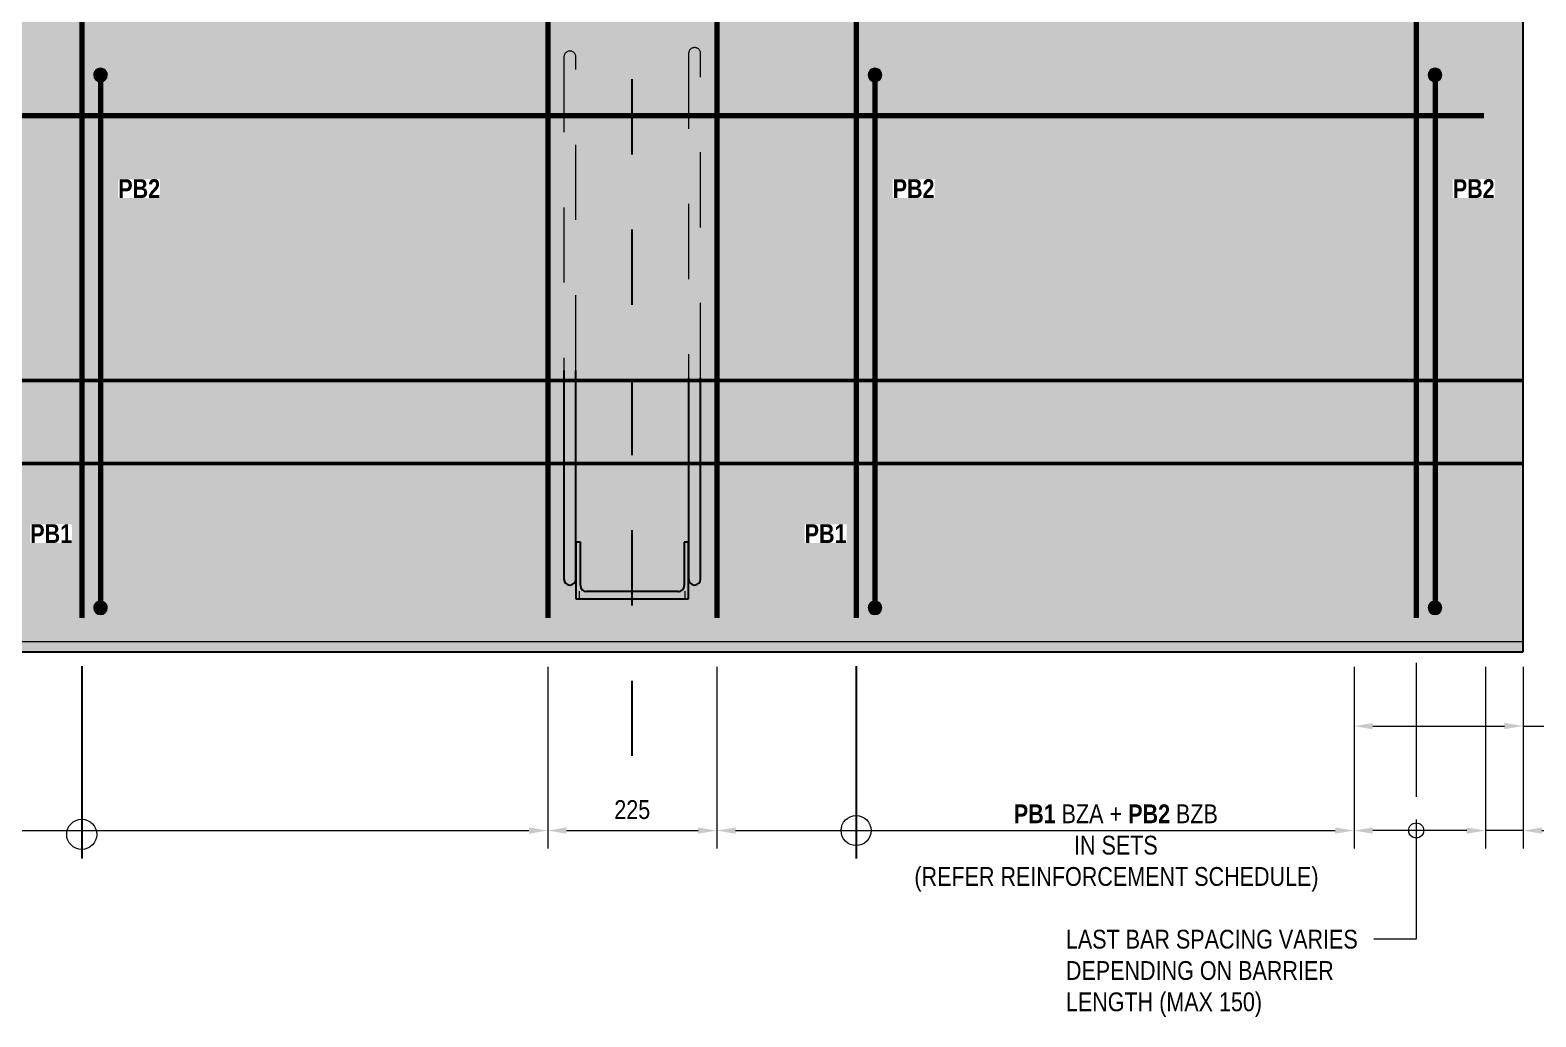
# Model space of a CAD drawing. Header units: metres. Extents: x 3.1 to 10.97, y 1.43 to 4.46.
# Drawn here: x 6.18 to 8.182, y 2.141 to 3.454 of the extents above; entities that cross this region are included whole.
import ezdxf

# ---------------------------------------------------------------- set-up
doc = ezdxf.new("R2010")
doc.units = ezdxf.units.M
doc.linetypes.add('JacobsCenter', pattern=[0.015000000000000001, 0.009000000000000003, -0.0015, 0.003, -0.0015])
doc.linetypes.add('JacobsDash', pattern=[0.0045000000000000005, 0.003, -0.0015])
doc.layers.get('Defpoints').update_dxf_attribs({"color": 41})
for name, color, linetype, lineweight in [('D-BDGE', 7, 'Continuous', 13), ('D-BDGE-LINE', 7, 'Continuous', 9), ('D-ENHA-TEXT', 7, 'Continuous', 9), ('D-ENHA-TEXT-DIMS', 7, 'Continuous', 9)]:
    doc.layers.add(name, color=color, linetype=linetype, lineweight=lineweight)
doc.styles.add('Arial Narrow_1', font='ARIALN.TTF', dxfattribs={"height": 0.02499999999999999})
doc.styles.add('Arial Narrow_B', font='ARIALNB.TTF', dxfattribs={"height": 0.025})
doc.dimstyles.new('Dimension_Standard_O__mm_', dxfattribs={"dimscale": 0.3048, "dimtxt": 0.02558577434045649, "dimasz": 0.08202099737532807, "dimexe": 0.07874015748031493, "dimexo": 0.04921259842519685, "dimgap": 0.04921259842519685, "dimtad": 1, "dimdec": 0, "dimlfac": 1000, "dimzin": 0, "dimdsep": 46, "dimtxsty": 'Arial Narrow_1', "dimsah": 1, "dimcen": 0.09, "dimaunit": 1, "dimadec": 4, "dimazin": 0, "dimtfac": 1, "dimtdec": 4, "dimtix": 1, "dimtmove": 1, "dimatfit": 3, "dimfxl": 1, "dimtvp": 1, "dimtfill": 1, "dimtolj": 1, "dimtzin": 0, "dimlwd": 18, "dimlwe": 18, "dimarcsym": 2})
doc.dimstyles.new('Dimension_Standard_O__mm__1', dxfattribs={"dimscale": 0.3048, "dimtxt": 0.02558577434045649, "dimasz": 0.08202099737532807, "dimexe": 0.07874015748031493, "dimexo": 0.04921259842519685, "dimgap": 0.04921259842519685, "dimtad": 1, "dimdec": 0, "dimlfac": 1000, "dimzin": 0, "dimdsep": 46, "dimtxsty": 'Arial Narrow_1', "dimsah": 1, "dimcen": 0.09, "dimaunit": 1, "dimadec": 4, "dimazin": 0, "dimtfac": 1, "dimtdec": 4, "dimtix": 1, "dimtmove": 0, "dimatfit": 3, "dimfxl": 1, "dimtvp": 1, "dimtfill": 1, "dimtolj": 1, "dimtzin": 0, "dimlwd": 18, "dimlwe": 18, "dimarcsym": 2})

# ---------------------------------------------------------------- blocks, each defined once
blk = doc.blocks.new('B_Det_Reinf_Bar Section_2D - Reo Dot_Scale 10_Section-2703256-DRG-2871122 - ELEVATION - PRECAST MEDIUM PERFORMANCE LEVEL BARRIER TYPE - MPB-02-B')
at = {"layer": 'D-BDGE-LINE'}
blk.add_hatch(color=256, dxfattribs=at).paths.add_polyline_path([(6.767919558114954e-15, -0.008999999999994976), (0.002329371405929304, -0.008693332436596743), (0.004500000000006828, -0.007794228634055165), (0.006363961030685577, -0.006363961030674207), (0.007794228634066806, -0.004499999999994916), (0.008693332436608383, -0.002329371405917934), (0.009000000000006617, 4.060751734868973e-15), (0.008693332436608383, 0.00232937140592768), (0.007794228634066806, 0.004500000000004662), (0.006363961030686118, 0.006363961030683682), (0.004500000000006828, 0.00779422863406437), (0.002329371405929574, 0.008693332436606489), (6.767919558114954e-15, 0.009000000000004721), (-0.002329371405915497, 0.00869333243660703), (-0.004499999999993021, 0.007794228634065182), (-0.00636396103067177, 0.006363961030683952), (-0.007794228634053, 0.004500000000005204), (-0.008693332436594847, 0.00232937140592768), (-0.00899999999999281, 4.331468517193571e-15), (-0.008627200758754712, -0.002489027399461752), (-0.007794228634053, -0.004499999999995458), (-0.006363961030672853, -0.006363961030673124), (-0.004499999999993021, -0.007794228634055165), (-0.002329371405915227, -0.008693332436596743)])
for centre, start, end in [((0, 5.273116942094194e-19), 359.9999999999996, 179.9999999999998), ((0, -5.301757367460423e-19), 179.9999999999998, 359.9999999999993)]:
    blk.add_arc(centre, 0.009000000000000006, start, end, dxfattribs=at)
blk = doc.blocks.new('DIMBLOCK5-DRG-2871122 - ELEVATION - PRECAST MEDIUM PERFORMANCE LEVEL BARRIER TYPE - MPB-02-B')
at = {"layer": 'D-ENHA-TEXT-DIMS', "color": 0, "lineweight": 18, "transparency": 16777216}
for p, q in [((8.115503870350329, 2.606934265813735), (8.115503870350329, 2.364976872563118)), ((8.165503870350326, 2.606934265813735), (8.165503870350326, 2.364976872563118)), ((8.090503870350329, 2.388976872563118), (8.065503870350328, 2.388976872563118)), ((8.165503870350326, 2.388976872563118), (8.115503870350329, 2.388976872563118)), ((8.190503870350327, 2.388976872563118), (8.215503870350327, 2.388976872563118))]:
    blk.add_line(p, q, dxfattribs=at)
at = {"layer": 'D-ENHA-TEXT-DIMS', "color": 0, "transparency": 16777216}
for points in [[(8.090503870350329, 2.393143539229785), (8.090503870350329, 2.384810205896451), (8.115503870350329, 2.388976872563118)], [(8.190503870350327, 2.393143539229785), (8.190503870350327, 2.384810205896451), (8.165503870350326, 2.388976872563118)]]:
    blk.add_solid(points, dxfattribs=at)
at = {"layer": 'Defpoints', "color": 0, "transparency": 16777216}
for p in [(8.115503870350329, 2.621934265813735), (8.165503870350326, 2.621934265813735), (8.115503870350329, 2.388976872563118)]:
    blk.add_point(p, dxfattribs=at)
at = {"layer": 'D-ENHA-TEXT-DIMS', "color": 0, "lineweight": 18, "transparency": 16777216, "insert": (8.206070510378469, 2.433138895448309), "char_height": 0.02499999999999999, "width": 0.1223243687515158, "attachment_point": 1, "line_spacing_factor": 0.9746961653507233, "style": 'Arial Narrow_1', "bg_fill": 3, "box_fill_scale": 1.1, "bg_fill_color": 256, "bg_fill_true_color": 13158600, "bg_fill_transparency": 0}
blk.add_mtext('\\A1;COVER', dxfattribs=at)
blk = doc.blocks.new('DIMBLOCK6-DRG-2871122 - ELEVATION - PRECAST MEDIUM PERFORMANCE LEVEL BARRIER TYPE - MPB-02-B')
at = {"layer": 'D-ENHA-TEXT-DIMS', "color": 0, "lineweight": 18, "transparency": 16777216}
for p, q in [((7.940503870350328, 2.606934265813735), (7.940503870350328, 2.364976872563119)), ((8.115503870350329, 2.606934265813735), (8.115503870350329, 2.364976872563119)), ((8.090503870350329, 2.388976872563119), (7.965503870350329, 2.388976872563119))]:
    blk.add_line(p, q, dxfattribs=at)
at = {"layer": 'D-ENHA-TEXT-DIMS', "color": 0, "transparency": 16777216}
for points in [[(7.965503870350329, 2.393143539229786), (7.965503870350329, 2.384810205896452), (7.940503870350328, 2.388976872563119)], [(8.090503870350329, 2.393143539229786), (8.090503870350329, 2.384810205896452), (8.115503870350329, 2.388976872563119)]]:
    blk.add_solid(points, dxfattribs=at)
at = {"layer": 'Defpoints', "color": 0, "transparency": 16777216}
for p in [(7.940503870350328, 2.621934265813735), (8.115503870350329, 2.621934265813735), (7.940503870350328, 2.388976872563119)]:
    blk.add_point(p, dxfattribs=at)
at = {"layer": 'D-ENHA-TEXT-DIMS', "color": 0, "lineweight": 18, "transparency": 16777216, "insert": (8.028003870350329, 2.418821688388494), "char_height": 0.02499999999999999, "attachment_point": 5, "style": 'Arial Narrow_1', "bg_fill": 3, "box_fill_scale": 1.1, "bg_fill_color": 256, "bg_fill_true_color": 13158600, "bg_fill_transparency": 0}
blk.add_mtext('\\A1;\u200e', dxfattribs=at)
blk = doc.blocks.new('DIMBLOCK7-DRG-2871122 - ELEVATION - PRECAST MEDIUM PERFORMANCE LEVEL BARRIER TYPE - MPB-02-B')
at = {"layer": 'D-ENHA-TEXT-DIMS', "color": 0, "lineweight": 18, "transparency": 16777216}
for p, q in [((7.940503870350328, 2.606934265813735), (7.940503870350328, 2.503929360700305)), ((8.165503870350326, 2.606934265813735), (8.165503870350326, 2.503929360700305)), ((7.965503870350329, 2.527929360700305), (8.140503870350326, 2.527929360700305))]:
    blk.add_line(p, q, dxfattribs=at)
at = {"layer": 'D-ENHA-TEXT-DIMS', "color": 0, "transparency": 16777216}
for points in [[(7.965503870350329, 2.532096027366972), (7.965503870350329, 2.523762694033638), (7.940503870350328, 2.527929360700305)], [(8.140503870350326, 2.532096027366972), (8.140503870350326, 2.523762694033638), (8.165503870350326, 2.527929360700305)]]:
    blk.add_solid(points, dxfattribs=at)
at = {"layer": 'Defpoints', "color": 0, "transparency": 16777216}
for p in [(7.940503870350328, 2.621934265813735), (8.165503870350326, 2.621934265813735), (8.165503870350326, 2.527929360700305)]:
    blk.add_point(p, dxfattribs=at)
at = {"layer": 'D-ENHA-TEXT-DIMS', "color": 0, "lineweight": 18, "transparency": 16777216, "insert": (8.053003870350327, 2.55777417652568), "char_height": 0.02499999999999999, "attachment_point": 5, "style": 'Arial Narrow_1', "bg_fill": 3, "box_fill_scale": 1.1, "bg_fill_color": 256, "bg_fill_true_color": 13158600, "bg_fill_transparency": 0}
blk.add_mtext('\\A1;\u200e', dxfattribs=at)
blk = doc.blocks.new('DIMBLOCK8-DRG-2871122 - ELEVATION - PRECAST MEDIUM PERFORMANCE LEVEL BARRIER TYPE - MPB-02-B')
at = {"layer": 'D-ENHA-TEXT-DIMS', "color": 0, "lineweight": 18, "transparency": 16777216}
for p, q in [((7.093003870350333, 2.606934265813738), (7.093003870350333, 2.364976872563119)), ((7.940503870350328, 2.606934265813735), (7.940503870350328, 2.364976872563119)), ((7.118003870350333, 2.388976872563119), (7.915503870350328, 2.388976872563119))]:
    blk.add_line(p, q, dxfattribs=at)
at = {"layer": 'D-ENHA-TEXT-DIMS', "color": 0, "transparency": 16777216}
for points in [[(7.118003870350333, 2.393143539229786), (7.118003870350333, 2.384810205896452), (7.093003870350333, 2.388976872563119)], [(7.915503870350328, 2.393143539229786), (7.915503870350328, 2.384810205896452), (7.940503870350328, 2.388976872563119)]]:
    blk.add_solid(points, dxfattribs=at)
at = {"layer": 'Defpoints', "color": 0, "transparency": 16777216}
for p in [(7.093003870350333, 2.621934265813738), (7.940503870350328, 2.621934265813735), (7.940503870350328, 2.388976872563119)]:
    blk.add_point(p, dxfattribs=at)
at = {"layer": 'D-ENHA-TEXT-DIMS', "color": 0, "lineweight": 18, "transparency": 16777216, "insert": (7.51675387035033, 2.418821688388494), "char_height": 0.02499999999999999, "attachment_point": 5, "style": 'Arial Narrow_1', "bg_fill": 3, "box_fill_scale": 1.1, "bg_fill_color": 256, "bg_fill_true_color": 13158600, "bg_fill_transparency": 0}
blk.add_mtext('\\A1;\u200e', dxfattribs=at)
blk = doc.blocks.new('DIMBLOCK9-DRG-2871122 - ELEVATION - PRECAST MEDIUM PERFORMANCE LEVEL BARRIER TYPE - MPB-02-B')
at = {"layer": 'D-ENHA-TEXT-DIMS', "color": 0, "lineweight": 18, "transparency": 16777216}
for p, q in [((4.683003870350336, 2.606934265813746), (4.683003870350336, 2.364976872563124)), ((6.868003870350332, 2.606934265813738), (6.868003870350332, 2.364976872563124)), ((4.708003870350336, 2.388976872563124), (6.843003870350332, 2.388976872563124))]:
    blk.add_line(p, q, dxfattribs=at)
at = {"layer": 'D-ENHA-TEXT-DIMS', "color": 0, "transparency": 16777216}
for points in [[(4.708003870350336, 2.393143539229791), (4.708003870350336, 2.384810205896458), (4.683003870350336, 2.388976872563124)], [(6.843003870350332, 2.393143539229791), (6.843003870350332, 2.384810205896458), (6.868003870350332, 2.388976872563124)]]:
    blk.add_solid(points, dxfattribs=at)
at = {"layer": 'Defpoints', "color": 0, "transparency": 16777216}
for p in [(4.683003870350336, 2.621934265813746), (6.868003870350332, 2.621934265813738), (6.868003870350332, 2.388976872563124)]:
    blk.add_point(p, dxfattribs=at)
at = {"layer": 'D-ENHA-TEXT-DIMS', "color": 0, "lineweight": 18, "transparency": 16777216, "insert": (5.775503870350335, 2.418821688388499), "char_height": 0.02499999999999999, "attachment_point": 5, "style": 'Arial Narrow_1', "bg_fill": 3, "box_fill_scale": 1.1, "bg_fill_color": 256, "bg_fill_true_color": 13158600, "bg_fill_transparency": 0}
blk.add_mtext('\\A1;\u200e', dxfattribs=at)
blk = doc.blocks.new('DIMBLOCK10-DRG-2871122 - ELEVATION - PRECAST MEDIUM PERFORMANCE LEVEL BARRIER TYPE - MPB-02-B')
at = {"layer": 'D-ENHA-TEXT-DIMS', "color": 0, "lineweight": 18, "transparency": 16777216}
for p, q in [((6.868003870350332, 2.606934265813738), (6.868003870350332, 2.364976872563119)), ((7.093003870350333, 2.606934265813738), (7.093003870350333, 2.364976872563119)), ((6.893003870350332, 2.388976872563119), (7.068003870350332, 2.388976872563119))]:
    blk.add_line(p, q, dxfattribs=at)
at = {"layer": 'D-ENHA-TEXT-DIMS', "color": 0, "transparency": 16777216}
for points in [[(6.893003870350332, 2.393143539229786), (6.893003870350332, 2.384810205896452), (6.868003870350332, 2.388976872563119)], [(7.068003870350332, 2.393143539229786), (7.068003870350332, 2.384810205896452), (7.093003870350333, 2.388976872563119)]]:
    blk.add_solid(points, dxfattribs=at)
at = {"layer": 'Defpoints', "color": 0, "transparency": 16777216}
for p in [(6.868003870350332, 2.621934265813738), (7.093003870350333, 2.621934265813738), (7.093003870350333, 2.388976872563119)]:
    blk.add_point(p, dxfattribs=at)
at = {"layer": 'D-ENHA-TEXT-DIMS', "color": 0, "lineweight": 18, "transparency": 16777216, "insert": (6.980503870350333, 2.416741197256161), "char_height": 0.02499999999999999, "width": 0.0570197256730173, "attachment_point": 5, "style": 'Arial Narrow_1', "bg_fill": 3, "box_fill_scale": 1.1, "bg_fill_color": 256, "bg_fill_true_color": 13158600, "bg_fill_transparency": 0}
blk.add_mtext('\\A1;225', dxfattribs=at)

msp = doc.modelspace()

# ---------------------------------------------------------------- hatches: boundary and pattern name
at = {"layer": 'D-BDGE-LINE', "true_color": 0xffffff}
h = msp.add_hatch(color=7, dxfattribs=at)
h.paths.add_polyline_path([(3.385503870350331, 2.987432099418935), (8.165503870350339, 2.987432099418935), (8.165503870350339, 3.932432099418929), (3.385503870350333, 3.932432099418929), (3.385503870350333, 3.2539046618931)])
h.paths.add_polyline_path([(8.048259892536036, 3.384914870486287), (8.045930521130115, 3.385221538049686), (8.043759892536038, 3.386120641852227), (8.041895931505358, 3.387550909455608), (8.040465663901976, 3.389414870486289), (8.039566560099434, 3.391585499080364), (8.03925989253604, 3.393914870486287), (8.039566560099434, 3.39624424189221), (8.040465663901978, 3.398414870486287), (8.041895931505358, 3.400278831516966), (8.043759892536038, 3.401709099120346), (8.045930521130115, 3.402608202922889), (8.048259892536036, 3.402914870486287), (8.05058926394196, 3.402608202922889), (8.052759892536038, 3.401709099120347), (8.054623853566719, 3.400278831516964), (8.056054121170098, 3.398414870486287), (8.056953224972638, 3.396244241892213), (8.057259892536036, 3.393914870486292), (8.056953224972638, 3.391585499080364), (8.056054121170098, 3.389414870486287), (8.054623853566715, 3.387550909455607), (8.052759892536038, 3.386120641852228), (8.05058926394196, 3.385221538049686)])
h.paths.add_polyline_path([(7.303259892536037, 3.38491487048629), (7.300930521130113, 3.385221538049689), (7.298759892536036, 3.38612064185223), (7.296895931505358, 3.38755090945561), (7.295465663901979, 3.389414870486289), (7.294566560099435, 3.391585499080367), (7.294259892536036, 3.393914870486286), (7.294566560099435, 3.396244241892213), (7.295465663901976, 3.39841487048629), (7.296895931505358, 3.400278831516969), (7.298759892536036, 3.40170909912035), (7.300930521130114, 3.402608202922892), (7.303259892536037, 3.40291487048629), (7.30558926394196, 3.402608202922892), (7.307759892536037, 3.40170909912035), (7.309623853566716, 3.400278831516969), (7.311054121170097, 3.39841487048629), (7.31195322497264, 3.396244241892211), (7.312259892536037, 3.393914870486289), (7.31195322497264, 3.391585499080367), (7.311054121170097, 3.38941487048629), (7.309623853566718, 3.387550909455613), (7.307759892536037, 3.38612064185223), (7.305589263941958, 3.385221538049688)])
h.paths.add_polyline_path([(6.273259892536037, 3.384914870486294), (6.270930521130114, 3.385221538049692), (6.268759892536036, 3.386120641852234), (6.266895931505357, 3.387550909455615), (6.265465663901977, 3.389414870486294), (6.264566560099435, 3.391585499080371), (6.264259892536036, 3.393914870486293), (6.264566560099435, 3.396244241892216), (6.265465663901974, 3.398414870486292), (6.266895931505357, 3.400278831516973), (6.268759892536036, 3.401709099120354), (6.270930521130114, 3.402608202922895), (6.273259892536035, 3.402914870486293), (6.275589263941958, 3.402608202922895), (6.277759892536036, 3.401709099120354), (6.279623853566716, 3.400278831516972), (6.281054121170095, 3.398414870486294), (6.281953224972638, 3.396244241892215), (6.282259892536035, 3.393914870486291), (6.281953224972638, 3.391585499080371), (6.281054121170095, 3.389414870486294), (6.279623853566714, 3.387550909455613), (6.277759892536036, 3.386120641852234), (6.275589263941961, 3.385221538049692)])
h.paths.add_polyline_path([(4.853259892536034, 3.384914870486299), (4.850930521130113, 3.385221538049697), (4.848759892536034, 3.386120641852239), (4.846895931505355, 3.38755090945562), (4.845465663901974, 3.389414870486298), (4.844566560099432, 3.391585499080376), (4.844259892536034, 3.3939148704863), (4.844566560099432, 3.396244241892222), (4.845465663901973, 3.398414870486298), (4.846895931505355, 3.400278831516978), (4.848759892536034, 3.401709099120358), (4.850930521130111, 3.4026082029229), (4.853259892536034, 3.402914870486298), (4.855589263941957, 3.402608202922901), (4.857759892536034, 3.401709099120358), (4.859623853566713, 3.400278831516978), (4.861054121170094, 3.398414870486298), (4.861953224972636, 3.396244241892222), (4.862259892536034, 3.393914870486301), (4.861953224972636, 3.391585499080376), (4.861054121170094, 3.389414870486299), (4.859623853566713, 3.38755090945562), (4.857759892536034, 3.386120641852239), (4.855589263941957, 3.385221538049697)])
h.paths.add_polyline_path([(4.173259892536034, 3.384914870486301), (4.170930521130112, 3.385221538049699), (4.168759892536032, 3.386120641852241), (4.166895931505355, 3.387550909455622), (4.165465663901974, 3.389414870486301), (4.164566560099432, 3.391585499080378), (4.164259892536034, 3.3939148704863), (4.164566560099432, 3.396244241892223), (4.165465663901974, 3.3984148704863), (4.166895931505355, 3.400278831516979), (4.168759892536034, 3.401709099120361), (4.170930521130112, 3.402608202922902), (4.173259892536034, 3.4029148704863), (4.175589263941957, 3.402608202922902), (4.177759892536034, 3.401709099120361), (4.179623853566714, 3.400278831516979), (4.181054121170094, 3.3984148704863), (4.181953224972635, 3.396244241892224), (4.182259892536034, 3.393914870486301), (4.181953224972635, 3.391585499080378), (4.181054121170094, 3.389414870486301), (4.179623853566712, 3.387550909455621), (4.177759892536034, 3.386120641852241), (4.175589263941956, 3.385221538049699)])
h.paths.add_polyline_path([(3.533259892536034, 3.384914870486301), (3.530930521130112, 3.385221538049699), (3.528759892536034, 3.386120641852241), (3.526895931505354, 3.387550909455622), (3.525465663901973, 3.389414870486302), (3.524566560099432, 3.391585499080378), (3.524259892536033, 3.393914870486301), (3.524566560099432, 3.396244241892224), (3.525465663901973, 3.398414870486302), (3.526895931505354, 3.400278831516981), (3.528759892536034, 3.401709099120361), (3.530930521130112, 3.402608202922903), (3.533259892536034, 3.402914870486301), (3.535589263941957, 3.402608202922903), (3.537759892536034, 3.401709099120361), (3.539623853566713, 3.400278831516979), (3.541054121170094, 3.398414870486301), (3.541953224972635, 3.396244241892225), (3.542259892536033, 3.393914870486302), (3.541953224972635, 3.391585499080378), (3.541054121170094, 3.389414870486302), (3.539623853566712, 3.387550909455622), (3.537759892536034, 3.386120641852242), (3.535589263941959, 3.3852215380497)])
h.paths.add_polyline_path([(8.132003870350339, 3.654172198370424), (8.129674498944416, 3.654478865933822), (8.127503870350338, 3.655377969736364), (8.125639909319657, 3.656808237339746), (8.124209641716279, 3.658672198370423), (8.123310537913735, 3.660842826964501), (8.12300387035034, 3.663172198370421), (8.123310537913735, 3.665501569776346), (8.124209641716277, 3.667672198370417), (8.125639909319661, 3.669536159401103), (8.127503870350344, 3.670966427004487), (8.129674498944416, 3.671865530807025), (8.132003870350339, 3.672172198370423), (8.134333241756261, 3.671865530807025), (8.136503870350339, 3.670966427004484), (8.138367831381018, 3.669536159401103), (8.139798098984398, 3.667672198370424), (8.14069720278694, 3.665501569776346), (8.141003870350337, 3.663172198370426), (8.14069720278694, 3.660842826964501), (8.1397980989844, 3.658672198370426), (8.138367831381018, 3.656808237339746), (8.136503870350339, 3.655377969736364), (8.134333241756261, 3.654478865933822)])
h.paths.add_polyline_path([(3.414003870350335, 3.654172198370431), (3.411674498944411, 3.654478865933829), (3.409503870350334, 3.65537796973637), (3.407639909319655, 3.656808237339751), (3.406209641716274, 3.65867219837043), (3.405310537913733, 3.660842826964508), (3.405003870350334, 3.663172198370432), (3.405310537913733, 3.665501569776354), (3.406209641716274, 3.667672198370431), (3.407639909319655, 3.66953615940111), (3.409503870350334, 3.670966427004491), (3.411674498944412, 3.671865530807032), (3.414003870350335, 3.67217219837043), (3.416333241756257, 3.671865530807032), (3.418503870350334, 3.67096642700449), (3.420367831381014, 3.669536159401109), (3.421798098984394, 3.66767219837043), (3.422697202786936, 3.665501569776354), (3.423003870350334, 3.663172198370431), (3.422697202786936, 3.660842826964508), (3.421798098984394, 3.65867219837043), (3.420367831381013, 3.656808237339751), (3.418503870350334, 3.65537796973637), (3.416333241756258, 3.654478865933829)])
h.paths.add_polyline_path([(8.023259892536037, 3.874045803049845), (8.020930521130115, 3.874352470613243), (8.018759892536037, 3.875251574415784), (8.01689593150536, 3.876681842019165), (8.015465663901978, 3.878545803049844), (8.014566560099436, 3.880716431643921), (8.014259892536037, 3.883045803049844), (8.014566560099436, 3.885375174455767), (8.015465663901978, 3.887545803049841), (8.01689593150536, 3.889409764080523), (8.018759892536037, 3.890840031683905), (8.020930521130115, 3.891739135486445), (8.023259892536037, 3.892045803049844), (8.025589263941962, 3.891739135486445), (8.02775989253604, 3.890840031683904), (8.029623853566719, 3.889409764080523), (8.031054121170099, 3.887545803049844), (8.03195322497264, 3.885375174455766), (8.032259892536038, 3.883045803049843), (8.03195322497264, 3.880716431643921), (8.031054121170099, 3.878545803049844), (8.029623853566717, 3.876681842019164), (8.02775989253604, 3.875251574415783), (8.025589263941962, 3.874352470613243)])
h.paths.add_polyline_path([(7.278259892536038, 3.874045803049846), (7.275930521130115, 3.874352470613244), (7.273759892536037, 3.875251574415786), (7.271895931505359, 3.876681842019166), (7.270465663901978, 3.878545803049846), (7.269566560099436, 3.880716431643923), (7.269259892536038, 3.883045803049849), (7.269566560099436, 3.885375174455768), (7.270465663901976, 3.887545803049843), (7.271895931505359, 3.889409764080525), (7.273759892536037, 3.890840031683906), (7.275930521130115, 3.891739135486448), (7.278259892536038, 3.892045803049846), (7.280589263941961, 3.891739135486447), (7.282759892536038, 3.890840031683906), (7.284623853566718, 3.889409764080525), (7.286054121170097, 3.887545803049846), (7.286953224972639, 3.885375174455772), (7.287259892536038, 3.883045803049845), (7.286953224972639, 3.880716431643923), (7.286054121170097, 3.878545803049846), (7.284623853566715, 3.876681842019165), (7.282759892536038, 3.875251574415786), (7.280589263941958, 3.874352470613244)])
h.paths.add_polyline_path([(7.093003870350344, 3.874045803049848), (7.090674498944423, 3.874352470613246), (7.088503870350346, 3.875251574415788), (7.086639909319666, 3.876681842019168), (7.085209641716286, 3.878545803049847), (7.084310537913742, 3.880716431643925), (7.084003870350346, 3.88304580304985), (7.084310537913742, 3.885375174455771), (7.085209641716284, 3.887545803049846), (7.086639909319666, 3.889409764080527), (7.088503870350346, 3.890840031683908), (7.090674498944423, 3.891739135486449), (7.093003870350344, 3.892045803049847), (7.095333241756268, 3.891739135486449), (7.097503870350345, 3.890840031683908), (7.099367831381024, 3.889409764080526), (7.100798098984405, 3.887545803049847), (7.101697202786947, 3.885375174455772), (7.102003870350345, 3.883045803049845), (7.101697202786947, 3.880716431643925), (7.100798098984405, 3.878545803049848), (7.099367831381024, 3.876681842019168), (7.097503870350345, 3.875251574415788), (7.095333241756269, 3.874352470613246)])
h.paths.add_polyline_path([(6.868003870350343, 3.874045803049848), (6.86567449894442, 3.874352470613246), (6.863503870350343, 3.875251574415788), (6.861639909319663, 3.876681842019168), (6.860209641716283, 3.878545803049846), (6.85931053791374, 3.880716431643925), (6.859003870350342, 3.88304580304985), (6.85931053791374, 3.885375174455771), (6.860209641716283, 3.887545803049847), (6.861639909319663, 3.889409764080527), (6.863503870350343, 3.890840031683908), (6.86567449894442, 3.89173913548645), (6.868003870350343, 3.892045803049847), (6.870333241756265, 3.891739135486449), (6.872503870350343, 3.890840031683908), (6.87436783138102, 3.889409764080527), (6.875798098984402, 3.887545803049847), (6.876697202786945, 3.885375174455771), (6.877003870350341, 3.883045803049845), (6.876697202786945, 3.880716431643925), (6.875798098984402, 3.878545803049848), (6.874367831381021, 3.876681842019168), (6.872503870350343, 3.875251574415788), (6.870333241756263, 3.874352470613246)])
h.paths.add_polyline_path([(6.248259892536036, 3.87404580304985), (6.245930521130113, 3.874352470613248), (6.243759892536035, 3.87525157441579), (6.241895931505358, 3.87668184201917), (6.240465663901976, 3.878545803049849), (6.239566560099434, 3.880716431643927), (6.239259892536037, 3.883045803049849), (6.239566560099434, 3.885375174455773), (6.240465663901976, 3.88754580304985), (6.241895931505358, 3.889409764080529), (6.243759892536035, 3.89084003168391), (6.245930521130113, 3.891739135486452), (6.248259892536035, 3.89204580304985), (6.250589263941959, 3.891739135486452), (6.252759892536035, 3.89084003168391), (6.254623853566716, 3.889409764080528), (6.256054121170096, 3.88754580304985), (6.256953224972637, 3.885375174455772), (6.257259892536036, 3.883045803049846), (6.256953224972637, 3.880716431643927), (6.256054121170096, 3.878545803049851), (6.254623853566716, 3.876681842019172), (6.252759892536035, 3.87525157441579), (6.250589263941958, 3.874352470613248)])
h.paths.add_polyline_path([(4.828259892536034, 3.874045803049855), (4.825930521130113, 3.874352470613253), (4.823759892536035, 3.875251574415794), (4.821895931505356, 3.876681842019175), (4.820465663901975, 3.878545803049854), (4.819566560099434, 3.880716431643931), (4.819259892536035, 3.883045803049854), (4.819632691777273, 3.885534830449321), (4.820465663901975, 3.887545803049855), (4.821895931505356, 3.889409764080534), (4.823759892536035, 3.890840031683914), (4.825930521130112, 3.891739135486457), (4.828259892536034, 3.892045803049854), (4.830589263941958, 3.891739135486456), (4.832759892536035, 3.890840031683914), (4.834623853566714, 3.889409764080533), (4.836054121170095, 3.887545803049854), (4.836953224972636, 3.885375174455777), (4.837259892536035, 3.883045803049854), (4.836953224972636, 3.880716431643931), (4.836054121170095, 3.878545803049855), (4.834623853566713, 3.876681842019175), (4.832759892536035, 3.875251574415794), (4.830589263941957, 3.874352470613253)])
h.paths.add_polyline_path([(4.683003870350344, 3.874045803049855), (4.68067449894442, 3.874352470613254), (4.678503870350345, 3.875251574415795), (4.676624904255286, 3.876701396999796), (4.675209641716285, 3.878545803049855), (4.674310537913743, 3.880716431643933), (4.674003870350345, 3.883045803049852), (4.674310537913742, 3.885375174455778), (4.675209641716283, 3.887545803049855), (4.676639909319665, 3.889409764080534), (4.678503870350345, 3.890840031683915), (4.680674498944422, 3.891739135486457), (4.683003870350344, 3.892045803049855), (4.685333241756267, 3.891739135486457), (4.687503870350344, 3.890840031683915), (4.689367831381023, 3.889409764080534), (4.690798098984404, 3.887545803049855), (4.691697202786945, 3.885375174455779), (4.692003870350344, 3.883045803049854), (4.691697202786945, 3.880716431643933), (4.690798098984404, 3.878545803049855), (4.689367831381023, 3.876681842019176), (4.687503870350344, 3.875251574415795), (4.685333241756267, 3.874352470613254)])
h.paths.add_polyline_path([(4.458003870350344, 3.874045803049855), (4.455674498944423, 3.874352470613254), (4.453503870350344, 3.875251574415795), (4.451639909319666, 3.876681842019176), (4.450209641716286, 3.878545803049855), (4.449310537913743, 3.880716431643933), (4.449003870350345, 3.883045803049855), (4.449310537913743, 3.885375174455778), (4.450209641716285, 3.887545803049855), (4.451639909319666, 3.889409764080535), (4.453503870350344, 3.890840031683915), (4.455674498944423, 3.891739135486457), (4.458003870350344, 3.892045803049854), (4.460333241756268, 3.891739135486457), (4.462503870350345, 3.890840031683915), (4.464367831381024, 3.889409764080534), (4.465798098984405, 3.887545803049855), (4.466697202786947, 3.885375174455778), (4.467003870350345, 3.883045803049857), (4.466697202786947, 3.880716431643933), (4.465798098984405, 3.878545803049855), (4.464367831381024, 3.876681842019177), (4.462503870350345, 3.875251574415795), (4.460333241756268, 3.874352470613254)])
h.paths.add_polyline_path([(3.508259892536034, 3.874045803049857), (3.505930521130112, 3.874352470613255), (3.503759892536034, 3.875251574415797), (3.501895931505354, 3.876681842019178), (3.500465663901974, 3.878545803049857), (3.499566560099432, 3.880716431643934), (3.499259892536034, 3.883045803049856), (3.499566560099432, 3.88537517445578), (3.500465663901974, 3.887545803049857), (3.501895931505354, 3.889409764080536), (3.503759892536034, 3.890840031683916), (3.50593052113011, 3.891739135486458), (3.508259892536034, 3.892045803049856), (3.510589263941957, 3.891739135486458), (3.512759892536033, 3.890840031683916), (3.514623853566713, 3.889409764080535), (3.516054121170094, 3.887545803049857), (3.516953224972636, 3.88537517445578), (3.517259892536034, 3.883045803049857), (3.516953224972636, 3.880716431643934), (3.516054121170094, 3.878545803049857), (3.514623853566714, 3.876681842019179), (3.512759892536033, 3.875251574415797), (3.510589263941955, 3.874352470613255)])
h.paths.add_polyline_path([(4.148259892536034, 3.874045803049857), (4.145930521130111, 3.874352470613255), (4.143759892536034, 3.875251574415797), (4.141895931505355, 3.876681842019178), (4.140465663901973, 3.878545803049857), (4.139566560099432, 3.880716431643934), (4.139259892536034, 3.883045803049856), (4.139566560099432, 3.88537517445578), (4.140465663901973, 3.887545803049856), (4.141895931505355, 3.889409764080536), (4.143759892536034, 3.890840031683916), (4.145930521130111, 3.891739135486458), (4.148259892536033, 3.892045803049856), (4.150589263941956, 3.891739135486458), (4.152759892536034, 3.890840031683916), (4.154623853566713, 3.889409764080535), (4.156054121170094, 3.887545803049857), (4.156953224972635, 3.88537517445578), (4.157259892536033, 3.883045803049857), (4.156953224972635, 3.880716431643934), (4.156054121170094, 3.878545803049857), (4.154623853566713, 3.876681842019178), (4.152759892536034, 3.875251574415798), (4.150589263941955, 3.874352470613255)])
h = msp.add_hatch(color=7, dxfattribs=at)
h.paths.add_polyline_path([(3.385503870350331, 2.626934265813731), (8.165503870350339, 2.626934265813731), (8.165503870350339, 2.987432099418935), (3.385503870350331, 2.987432099418935), (3.385503870350331, 2.676198663905498)])
h.paths.add_polyline_path([(8.048259892536036, 2.676198663905484), (8.045930521130115, 2.676505331468882), (8.043759892536038, 2.677404435271424), (8.041895931505358, 2.678834702874805), (8.040465663901976, 2.680698663905486), (8.039566560099434, 2.682869292499562), (8.03925989253604, 2.685198663905484), (8.039566560099434, 2.687528035311407), (8.040465663901976, 2.689698663905482), (8.041895931505358, 2.691562624936163), (8.043759892536038, 2.692992892539544), (8.045930521130114, 2.693891996342086), (8.048259892536036, 2.694198663905484), (8.05058926394196, 2.693891996342086), (8.052759892536038, 2.692992892539544), (8.054623853566717, 2.691562624936163), (8.056054121170098, 2.689698663905484), (8.056953224972638, 2.687528035311407), (8.057259892536036, 2.685198663905483), (8.056953224972638, 2.682869292499562), (8.056054121170098, 2.680698663905484), (8.054623853566717, 2.678834702874806), (8.052759892536038, 2.677404435271424), (8.05058926394196, 2.676505331468883)])
h.paths.add_polyline_path([(7.303259892536035, 2.676198663905486), (7.300930521130113, 2.676505331468884), (7.298759892536035, 2.677404435271427), (7.296895931505356, 2.678834702874807), (7.295465663901974, 2.680698663905487), (7.294566560099432, 2.682869292499563), (7.294259892536035, 2.685198663905482), (7.294566560099432, 2.687528035311409), (7.295465663901976, 2.689698663905488), (7.296895931505356, 2.691562624936165), (7.298759892536035, 2.692992892539546), (7.300930521130113, 2.693891996342088), (7.303259892536035, 2.694198663905486), (7.305589263941958, 2.693891996342088), (7.307759892536036, 2.692992892539546), (7.309623853566714, 2.691562624936166), (7.311054121170096, 2.689698663905486), (7.311953224972637, 2.687528035311411), (7.312259892536035, 2.685198663905485), (7.311953224972637, 2.682869292499563), (7.311054121170096, 2.680698663905487), (7.309623853566716, 2.678834702874808), (7.307759892536036, 2.677404435271426), (7.305589263941958, 2.676505331468885)])
h.paths.add_polyline_path([(6.273259892536033, 2.676198663905491), (6.27093052113011, 2.676505331468889), (6.268759892536034, 2.677404435271431), (6.266895931505355, 2.678834702874811), (6.265465663901974, 2.680698663905489), (6.264566560099432, 2.682869292499567), (6.264259892536034, 2.685198663905486), (6.264566560099432, 2.687528035311413), (6.265465663901972, 2.689698663905491), (6.266895931505355, 2.69156262493617), (6.268759892536034, 2.692992892539551), (6.270930521130111, 2.693891996342092), (6.273259892536033, 2.69419866390549), (6.275589263941956, 2.693891996342092), (6.277759892536034, 2.692992892539551), (6.279623853566711, 2.691562624936169), (6.281054121170094, 2.689698663905491), (6.281953224972635, 2.687528035311412), (6.282259892536033, 2.685198663905493), (6.281953224972635, 2.682869292499567), (6.281054121170094, 2.680698663905491), (6.279623853566714, 2.678834702874812), (6.277759892536034, 2.677404435271431), (6.275589263941958, 2.67650533146889)])
h.paths.add_polyline_path([(4.853259892536032, 2.676198663905495), (4.850930521130111, 2.676505331468893), (4.848759892536031, 2.677404435271435), (4.846895931505354, 2.678834702874815), (4.845465663901972, 2.680698663905495), (4.844566560099431, 2.682869292499572), (4.844259892536033, 2.685198663905493), (4.844566560099431, 2.687528035311417), (4.845465663901972, 2.689698663905494), (4.846895931505354, 2.691562624936174), (4.848759892536032, 2.692992892539554), (4.85093052113011, 2.693891996342097), (4.853259892536032, 2.694198663905495), (4.855589263941956, 2.693891996342096), (4.857759892536032, 2.692992892539555), (4.859623853566712, 2.691562624936173), (4.861054121170093, 2.689698663905495), (4.861953224972634, 2.687528035311417), (4.862259892536032, 2.685198663905494), (4.861953224972634, 2.682869292499572), (4.861054121170093, 2.680698663905495), (4.859623853566712, 2.678834702874816), (4.857759892536032, 2.677404435271435), (4.855589263941954, 2.676505331468893)])
h.paths.add_polyline_path([(4.173259892536032, 2.676198663905497), (4.170930521130108, 2.676505331468896), (4.168759892536031, 2.677404435271437), (4.166895931505352, 2.678834702874818), (4.165465663901972, 2.680698663905497), (4.16456656009943, 2.682869292499575), (4.164259892536031, 2.685198663905497), (4.16456656009943, 2.68752803531142), (4.165465663901971, 2.689698663905496), (4.166895931505352, 2.691562624936177), (4.168759892536031, 2.692992892539557), (4.170930521130109, 2.693891996342099), (4.173259892536032, 2.694198663905497), (4.175589263941954, 2.693891996342099), (4.177759892536032, 2.692992892539557), (4.17962385356671, 2.691562624936176), (4.181054121170091, 2.689698663905498), (4.181953224972633, 2.687528035311421), (4.182259892536032, 2.685198663905499), (4.181953224972633, 2.682869292499575), (4.181054121170091, 2.680698663905497), (4.17962385356671, 2.678834702874819), (4.177759892536032, 2.677404435271437), (4.175589263941955, 2.676505331468896)])
h.paths.add_polyline_path([(3.533259892536034, 2.676198663905498), (3.53093052113011, 2.676505331468897), (3.528759892536034, 2.677404435271439), (3.526895931505354, 2.678834702874819), (3.525465663901973, 2.680698663905498), (3.524566560099432, 2.682869292499575), (3.524259892536033, 2.685198663905498), (3.524566560099432, 2.687528035311421), (3.525465663901973, 2.689698663905498), (3.526895931505354, 2.691562624936177), (3.528759892536034, 2.692992892539559), (3.53093052113011, 2.693891996342099), (3.533259892536034, 2.694198663905498), (3.535589263941957, 2.693891996342099), (3.537759892536034, 2.692992892539558), (3.539623853566713, 2.691562624936176), (3.541054121170094, 2.689698663905498), (3.541953224972635, 2.687528035311421), (3.542259892536033, 2.685198663905498), (3.541953224972635, 2.682869292499575), (3.541054121170094, 2.680698663905499), (3.539623853566712, 2.678834702874819), (3.537759892536034, 2.677404435271439), (3.535589263941957, 2.676505331468897)])

# ---------------------------------------------------------------- linework, layer by layer
at = {"layer": 'D-BDGE', "linetype": 'JacobsCenter', "lineweight": 25}
msp.add_line((6.980503870350332, 2.488334265813724), (6.980503870350335, 4.418334265813724), dxfattribs=at)
at = {"layer": 'D-BDGE', "lineweight": 25}
for p, q in [((8.16550387035033, 2.626934265813735), (8.16550387035033, 3.932432099418924)), ((6.889581188679786, 3.001129712260329), (6.889581188679786, 2.723552746439097)), ((6.905581188679786, 2.723552746439097), (6.905581188679786, 3.001129712260329)), ((7.055426552020878, 2.991129712260335), (7.055426552020878, 2.723552746439093)), ((7.071426552020878, 2.723552746439093), (7.071426552020878, 2.991129712260335)), ((6.905503870350328, 2.772394299660766), (6.905503870350328, 2.697394299660766)), ((6.911503870350328, 2.772394299660766), (6.905503870350328, 2.772394299660766)), ((6.911503870350328, 2.714894299660765), (6.911503870350328, 2.772394299660766)), ((7.055503870350329, 2.772394299660766), (7.049503870350329, 2.772394299660766)), ((7.049503870350329, 2.772394299660766), (7.049503870350329, 2.714894299660764)), ((7.055503870350329, 2.697394299660766), (7.055503870350329, 2.772394299660766)), ((7.041503870350329, 2.706894299660765), (6.919503870350328, 2.706894299660766)), ((6.905503870350328, 2.697394299660766), (7.055503870350329, 2.697394299660766)), ((3.385503870350329, 2.626934265813735), (8.16550387035033, 2.626934265813735)), ((6.248259892536026, 2.607661190084055), (6.248259892536026, 2.352013419976291)), ((7.278259892536026, 2.607661190084051), (7.278259892536026, 2.352013419976288))]:
    msp.add_line(p, q, dxfattribs=at)
at = {"layer": 'D-BDGE', "lineweight": 70}
for p, q in [((6.248259892536028, 3.874045803049846), (6.248259892536026, 2.671934265813732)), ((6.868003870350334, 3.874045803049843), (6.868003870350332, 2.671934265813729)), ((7.093003870350334, 3.874045803049843), (7.093003870350333, 2.671934265813729)), ((7.278259892536028, 3.874045803049841), (7.278259892536026, 2.671934265813728)), ((8.023259892536027, 3.874045803049839), (8.023259892536025, 2.671934265813736)), ((6.273259892536028, 3.38491487048629), (6.273259892536027, 2.694198663905487)), ((7.303259892536027, 3.384914870486286), (7.303259892536026, 2.694198663905483)), ((8.048259892536027, 3.384914870486283), (8.048259892536025, 2.69419866390548)), ((3.433003870350329, 3.340058494739495), (8.11300387035033, 3.34005849473948))]:
    msp.add_line(p, q, dxfattribs=at)
at = {"layer": 'D-BDGE', "color": 8, "linetype": 'JacobsDash', "lineweight": 18, "true_color": 0x808080}
for p, q in [((6.889581188679787, 3.41786569865631), (6.889581188679786, 3.001129712260329)), ((6.905581188679786, 3.001129712260329), (6.905581188679788, 3.41786569865631)), ((7.055426552020879, 3.422465698656306), (7.055426552020878, 2.991129712260335)), ((7.071426552020878, 2.991129712260335), (7.071426552020879, 3.422465698656306))]:
    msp.add_line(p, q, dxfattribs=at)
at = {"layer": 'D-BDGE', "lineweight": 18}
for p, q in [((8.16550387035033, 2.987432099418915), (3.385503870350327, 2.987432099418931)), ((8.165503870350328, 2.626934265813727), (8.16550387035033, 2.987432099418915)), ((8.16550387035033, 2.639934265813728), (3.38550387035033, 2.639934265813743))]:
    msp.add_line(p, q, dxfattribs=at)
at = {"layer": 'D-BDGE', "lineweight": 50}
for p, q in [((8.165503870350326, 2.987432099418915), (3.385503870350326, 2.987432099418931)), ((8.165503870350328, 2.877432099418915), (3.385503870350327, 2.87743209941893))]:
    msp.add_line(p, q, dxfattribs=at)
at = {"layer": 'D-BDGE', "color": 7, "lineweight": 9, "true_color": 0xffffff}
for p, q in [((6.910503870350329, 2.697394299660766), (6.910503870350329, 2.707394299660765)), ((7.050503870350328, 2.707394299660765), (7.050503870350328, 2.697394299660766))]:
    msp.add_line(p, q, dxfattribs=at)
at = {"layer": 'D-BDGE', "linetype": 'JacobsDash', "lineweight": 18}
msp.add_line((3.385503870350326, 2.626934265813742), (8.165503870350328, 2.626934265813727), dxfattribs=at)
at = {"layer": 'D-BDGE', "lineweight": 9}
for p, q in [((8.023259892536021, 2.612163356478883), (8.023259892536021, 2.35651558637112)), ((8.165503870350326, 2.527929360700305), (8.245503870350326, 2.527929360700305))]:
    msp.add_line(p, q, dxfattribs=at)
at = {"layer": 'D-BDGE', "lineweight": 18}
for centre in [(6.248259892536026, 2.383997968639883), (7.278259892536026, 2.38899796863988)]:
    msp.add_circle(centre, 0.01999999999999957, dxfattribs=at)
at = {"layer": 'D-BDGE', "color": 8, "linetype": 'JacobsDash', "lineweight": 18, "true_color": 0x808080}
for centre, radius, start, end in [((6.897581188679788, 3.41786569865631), 0.008000000000000947, 1.587096786050295e-12, 179.9999999999952), ((7.063426552020877, 3.422465698656306), 0.00800000000000117, 3.17419357210059e-12, 179.9999999999905)]:
    msp.add_arc(centre, radius, start, end, dxfattribs=at)
at = {"layer": 'D-BDGE', "lineweight": 25}
for centre, radius, start, end in [((6.897581188679786, 2.723552746439098), 0.00800000000000023, 180.0000000000016, 359.9999999999949), ((6.919503870350328, 2.714894299660765), 0.008000000000000007, 180, 269.9999999999996), ((7.041503870350329, 2.714894299660764), 0.008000000000000007, 269.9999999999996, 0), ((7.063426552020877, 2.723552746439093), 0.007999999999999119, 180, 0)]:
    msp.add_arc(centre, radius, start, end, dxfattribs=at)
at = {"layer": 'D-ENHA-TEXT'}
for p, q in [((7.966864013269948, 2.244516198636969), (7.966850389438139, 2.244516198636969)), ((8.023208136765845, 2.244516198636969), (7.966864013269948, 2.244516198636969))]:
    msp.add_line(p, q, dxfattribs=at)

# ---------------------------------------------------------------- block references
at = {"layer": 'D-BDGE-LINE'}
for p in [(6.273259892536028, 3.39391487048629), (7.303259892536027, 3.393914870486285), (8.048259892536027, 3.393914870486283), (6.273259892536025, 2.685198663905487), (7.303259892536025, 2.685198663905483), (8.048259892536027, 2.685198663905481)]:
    msp.add_blockref('B_Det_Reinf_Bar Section_2D - Reo Dot_Scale 10_Section-2703256-DRG-2871122 - ELEVATION - PRECAST MEDIUM PERFORMANCE LEVEL BARRIER TYPE - MPB-02-B', p, dxfattribs=at)

# ---------------------------------------------------------------- texts
at = {"layer": 'D-ENHA-TEXT', "char_height": 0.025, "attachment_point": 1, "bg_fill": 3, "box_fill_scale": 1, "bg_fill_color": 256, "bg_fill_transparency": 0}
for s, insert, style in [('PB1', (7.488047370063553, 2.42376121257356), 'Arial Narrow_B'), ('IN SETS ', (7.568083828396886, 2.38208933757356), 'Arial Narrow_1'), ('(REFER REINFORCEMENT SCHEDULE)', (7.355755703396887, 2.34041746257356), 'Arial Narrow_1')]:
    msp.add_mtext(s, dxfattribs=dict(at, insert=insert, style=style))
at = {"layer": 'D-ENHA-TEXT', "char_height": 0.025, "attachment_point": 1, "style": 'Arial Narrow_1', "bg_fill": 3, "box_fill_scale": 1, "bg_fill_color": 256, "bg_fill_true_color": 13158600, "bg_fill_transparency": 0}
for s, insert in [('LAST BAR SPACING VARIES ', (7.557250389438138, 2.257016198636969)), ('DEPENDING ON BARRIER ', (7.557250389438138, 2.215344323636969)), ('LENGTH (MAX 150)', (7.557250389438138, 2.173672448636969))]:
    msp.add_mtext(s, dxfattribs=dict(at, insert=insert))

# ---------------------------------------------------------------- next in the draw order: texts
at = {"layer": 'D-ENHA-TEXT', "char_height": 0.025, "attachment_point": 1, "style": 'Arial Narrow_B', "bg_fill": 3, "box_fill_scale": 1, "bg_fill_color": 256, "bg_fill_true_color": 13158600, "bg_fill_transparency": 0}
for s, insert in [('PB2', (6.29686156705303, 3.255344815630021)), ('PB2', (7.326861567053029, 3.255344815630017)), ('PB2', (8.071861567053029, 3.255344815630014)), ('PB1', (6.179813063620485, 2.796465352510502)), ('PB1', (7.209813063620485, 2.796465352510497))]:
    msp.add_mtext(s, dxfattribs=dict(at, insert=insert))
at = {"layer": 'D-ENHA-TEXT', "insert": (7.543609870063553, 2.42376121257356), "char_height": 0.025, "attachment_point": 1, "style": 'Arial Narrow_1', "bg_fill": 3, "box_fill_scale": 1, "bg_fill_color": 256, "bg_fill_transparency": 0}
msp.add_mtext(' BZA + ', dxfattribs=at)

# ---------------------------------------------------------------- next in the draw order: dimensions: what is measured, and where the dimension line sits
at = {"layer": 'D-ENHA-TEXT-DIMS', "lineweight": 18}
dim = msp.add_linear_dim(base=(6.868003870350332, 2.388976872563124), p1=(4.683003870350336, 2.621934265813746), p2=(6.868003870350332, 2.621934265813738), text='\u200e', dimstyle='Dimension_Standard_O__mm__1', override={"dimpost": '<>', "dimfxl": 2.184999999999996}, dxfattribs=at)
dim.commit()
dim.dimension.update_dxf_attribs({"geometry": 'DIMBLOCK9-DRG-2871122 - ELEVATION - PRECAST MEDIUM PERFORMANCE LEVEL BARRIER TYPE - MPB-02-B', "text_midpoint": (5.775503870350335, 2.418821688388499)})
dim = msp.add_linear_dim(base=(8.115503870350329, 2.388976872563118), p1=(8.165503870350326, 2.621934265813735), p2=(8.115503870350329, 2.621934265813735), text='COVER', dimstyle='Dimension_Standard_O__mm_', override={"dimpost": '<>', "dimfxl": 0.04999999999999716}, dxfattribs=at)
dim.commit()
dim.dimension.update_dxf_attribs({"geometry": 'DIMBLOCK5-DRG-2871122 - ELEVATION - PRECAST MEDIUM PERFORMANCE LEVEL BARRIER TYPE - MPB-02-B', "text_midpoint": (8.267232694754227, 2.384805562114976), "dimtype": 160})

# ---------------------------------------------------------------- next in the draw order: texts
at = {"layer": 'D-ENHA-TEXT', "insert": (7.64018278673022, 2.42376121257356), "char_height": 0.025, "attachment_point": 1, "style": 'Arial Narrow_B', "bg_fill": 3, "box_fill_scale": 1, "bg_fill_color": 256, "bg_fill_transparency": 0}
msp.add_mtext('PB2 ', dxfattribs=at)

# ---------------------------------------------------------------- next in the draw order: dimensions: what is measured, and where the dimension line sits
at = {"layer": 'D-ENHA-TEXT-DIMS', "lineweight": 18}
dim = msp.add_linear_dim(base=(7.940503870350328, 2.388976872563119), p1=(8.115503870350329, 2.621934265813735), p2=(7.940503870350328, 2.621934265813735), text='\u200e', dimstyle='Dimension_Standard_O__mm__1', override={"dimpost": '<>', "dimfxl": 0.1750000000000007}, dxfattribs=at)
dim.commit()
dim.dimension.update_dxf_attribs({"geometry": 'DIMBLOCK6-DRG-2871122 - ELEVATION - PRECAST MEDIUM PERFORMANCE LEVEL BARRIER TYPE - MPB-02-B', "text_midpoint": (8.028003870350329, 2.418821688388494)})

# ---------------------------------------------------------------- next in the draw order: linework, layer by layer
at = {"layer": 'D-ENHA-TEXT'}
msp.add_line((8.023208136765845, 2.3891589651974), (8.023208136765845, 2.244516198636969), dxfattribs=at)
msp.add_circle((8.023208136765845, 2.3891589651974), 0.009999999999999787, dxfattribs=at)

# ---------------------------------------------------------------- next in the draw order: texts
at = {"layer": 'D-ENHA-TEXT', "insert": (7.703682786730219, 2.42376121257356), "char_height": 0.025, "attachment_point": 1, "style": 'Arial Narrow_1', "bg_fill": 3, "box_fill_scale": 1, "bg_fill_color": 256, "bg_fill_transparency": 0}
msp.add_mtext('BZB', dxfattribs=at)

# ---------------------------------------------------------------- next in the draw order: dimensions: what is measured, and where the dimension line sits
at = {"layer": 'D-ENHA-TEXT-DIMS', "lineweight": 18}
dim = msp.add_linear_dim(base=(8.165503870350326, 2.527929360700305), p1=(7.940503870350328, 2.621934265813735), p2=(8.165503870350326, 2.621934265813735), text='\u200e', dimstyle='Dimension_Standard_O__mm__1', override={"dimpost": '<>', "dimfxl": 0.2249999999999979}, dxfattribs=at)
dim.commit()
dim.dimension.update_dxf_attribs({"geometry": 'DIMBLOCK7-DRG-2871122 - ELEVATION - PRECAST MEDIUM PERFORMANCE LEVEL BARRIER TYPE - MPB-02-B', "text_midpoint": (8.053003870350327, 2.55777417652568)})

# ---------------------------------------------------------------- next in the draw order: dimensions: what is measured, and where the dimension line sits
dim = msp.add_linear_dim(base=(7.940503870350328, 2.388976872563119), p1=(7.093003870350333, 2.621934265813738), p2=(7.940503870350328, 2.621934265813735), text='\u200e', dimstyle='Dimension_Standard_O__mm__1', override={"dimpost": '<>', "dimfxl": 0.8474999999999957}, dxfattribs=at)
dim.commit()
dim.dimension.update_dxf_attribs({"geometry": 'DIMBLOCK8-DRG-2871122 - ELEVATION - PRECAST MEDIUM PERFORMANCE LEVEL BARRIER TYPE - MPB-02-B', "text_midpoint": (7.51675387035033, 2.418821688388494)})

# ---------------------------------------------------------------- next in the draw order: dimensions: what is measured, and where the dimension line sits
dim = msp.add_linear_dim(base=(7.093003870350333, 2.388976872563119), p1=(6.868003870350332, 2.621934265813738), p2=(7.093003870350333, 2.621934265813738), dimstyle='Dimension_Standard_O__mm__1', override={"dimpost": '<>', "dimfxl": 0.2250000000000005}, dxfattribs=at)
dim.commit()
dim.dimension.update_dxf_attribs({"geometry": 'DIMBLOCK10-DRG-2871122 - ELEVATION - PRECAST MEDIUM PERFORMANCE LEVEL BARRIER TYPE - MPB-02-B', "text_midpoint": (6.980503870350333, 2.416741197256161)})

doc.saveas('drawing.dxf')
